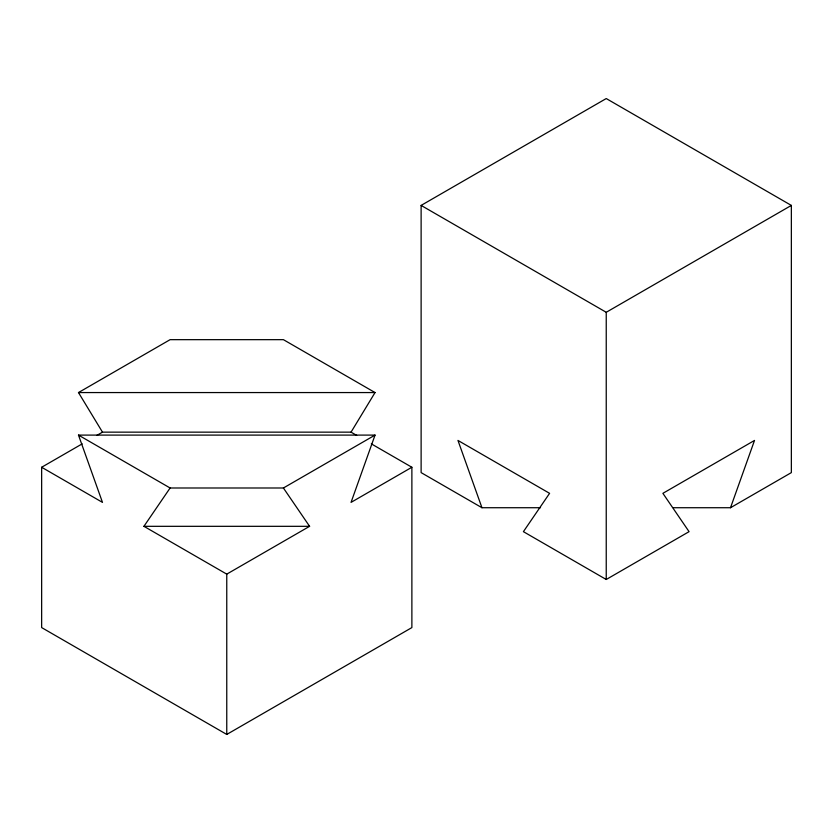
<?xml version="1.0" encoding="UTF-8"?>
<svg xmlns="http://www.w3.org/2000/svg" width="833" height="833" viewBox="0 0 833 833"><rect width="100%" height="100%" fill="white"/><g stroke="black" fill="none" stroke-linecap="round" stroke-linejoin="round"><path stroke-width="1.25" d="M41.65 467.261L102.48 502.382L78.489 435.097L375.037 435.097L351.047 502.382L411.877 467.261L411.877 627.582L226.763 734.446L41.65 627.582L41.65 467.261L82.207 443.854M673.262 507.724L730.52 507.724L754.511 440.438L662.891 493.334L689.068 531.662L606.237 579.487L523.405 531.662L549.593 493.334L457.963 440.438L481.953 507.724L540.523 507.724M351.047 432.15L375.037 392.562L283.407 339.666L170.109 339.666L78.489 392.562L102.48 432.15L351.047 432.15L356.68 435.399M283.407 487.992L309.595 526.321L226.763 574.135L143.932 526.321L170.109 487.992L283.407 487.992L375.037 435.097M481.953 507.724L421.123 472.613L421.123 205.418L606.237 98.554L791.35 205.418L791.35 472.613L730.52 507.724M96.847 435.399L102.48 432.15M421.123 205.418L606.237 312.292L791.35 205.418M78.489 392.562L375.037 392.562M143.932 526.321L309.595 526.321M371.32 443.854L411.877 467.261M78.489 435.097L170.109 487.992M606.237 312.292L606.237 579.487M226.763 574.135L226.763 734.446"/></g></svg>
